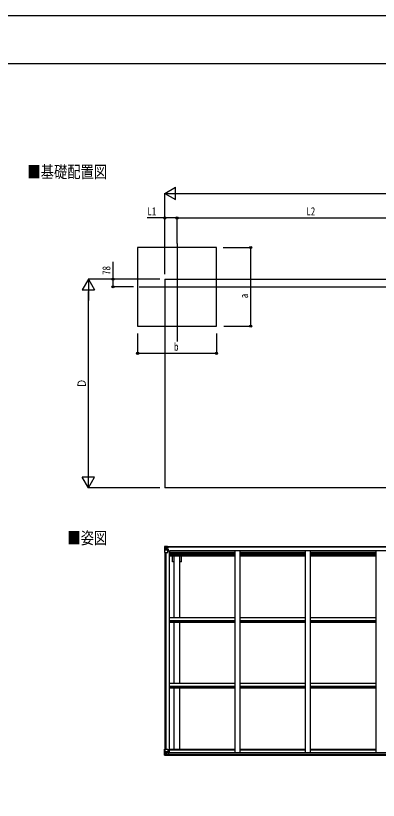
# Model space of a CAD drawing. Units: millimetres, scale not verified. Extents: x -10512 to 10512, y -7425 to 7425.
# Drawn here: x -5654 to -1972, y -547 to 7425 of the extents above; entities that cross this region are included whole.
import ezdxf
from ezdxf.enums import TextEntityAlignment as Align

# ---------------------------------------------------------------- set-up
doc = ezdxf.new("R2010")
doc.units = ezdxf.units.MM
doc.header["$LTSCALE"] = 30
for name, color, linetype in [('0-2_USER1', 3, 'Continuous'), ('0-3_YKK_12', 2, 'Continuous'), ('0-4_YKK_13', 4, 'Continuous'), ('0-5_YKK_A1', 4, 'Continuous'), ('0-6_YKK_D', 6, 'Continuous'), ('0-7_YKK_ZWAK', 7, 'Continuous')]:
    doc.layers.add(name, color=color, linetype=linetype)
doc.styles.add('ＭＳ ゴシック', font='')
doc.styles.get('ＭＳ ゴシック').set_extended_font_data('MS Gothic')

msp = doc.modelspace()

# ---------------------------------------------------------------- linework, layer by layer
at = {"layer": '0-3_YKK_12'}
for p, q in [((-4015.92, 5110), (-4015.92, 4114.83)), ((-4400.88, 4669.91), (-1081.78, 4669.91))]:
    msp.add_line(p, q, dxfattribs=at)
at = {"layer": '0-4_YKK_13'}
for p, q in [((-4141.92, 2031), (-4141.92, 2030.96)), ((-4140.98, 2032), (-4140.98, 2032)), ((-4140.98, 2031.96), (-4140.98, 2031.99)), ((-4132.01, 2032.38), (-4139.93, 2031.91)), ((-4139.07, 2030.94), (-4139.08, 2030.87)), ((-4139.08, 1970.29), (-4139.08, 2030.87)), ((-4138.53, 1997.17), (-4134.39, 2009.26)), ((-4138.53, 1997.17), (-4131.92, 1996.96)), ((-4135.11, 2027.5), (-4137.84, 2031.17)), ((-4134.25, 2023.99), (-4131.92, 2024.05)), ((-4134.25, 2010.52), (-4134.25, 2023.99)), ((-4131.92, 2010.49), (-4134.25, 2010.52)), ((-4119.92, 2033.17), (-4131.92, 2032.39)), ((-4131.92, 2024.05), (-4119.92, 2024.05)), ((-4131.92, 2010.49), (-4119.92, 2010.49)), ((-4131.92, 2010.49), (-4131.92, 2010.49)), ((-4131.92, 1996.96), (-4107.92, 1996.96)), ((-4126.44, 2016.85), (-4126.44, 2015.89)), ((-4120.92, 2024.05), (-4119.92, 2024.05)), ((-4113.42, 2033.69), (-4119.92, 2033.29)), ((-4119.92, 2007.19), (-4119.92, 2033.29)), ((-4119.92, 2032.4), (-4113.42, 2032.8)), ((-4118.42, 2027.58), (-4119.92, 2027.58)), ((-4118.42, 2024.05), (-4119.92, 2024.05)), ((-4118.42, 2010.49), (-4119.92, 2010.49)), ((-4119.09, 2006.93), (-4108.75, 2005.28)), ((-4119.09, 2006.3), (-4119.09, 2006.93)), ((-4108.75, 2004.64), (-4119.09, 2006.3)), ((-4113.42, 2031.88), (-4118.42, 2031.79)), ((-4117.92, 2027.22), (-4118.42, 2027.22)), ((-4114.42, 2022.29), (-4118.42, 2022.29)), ((-4114.42, 2014.09), (-4118.42, 2014.09)), ((-4118.31, 2025.92), (-4114.42, 2025.92)), ((-4117.92, 2028.25), (-4117.92, 2026.29)), ((-4109.92, 2028.25), (-4117.92, 2028.25)), ((-4109.92, 2028.22), (-4117.92, 2028.22)), ((-4107.92, 2026.38), (-4117.92, 2026.29)), ((-4117.92, 2026.13), (-4117.92, 2026.29)), ((-4117.92, 2026.29), (-4117.92, 2026.29)), ((-4114.42, 2006.19), (-4114.42, 2026.15)), ((-4113.42, 2032.8), (-4113.42, 2033.69)), ((-4113.42, 2032.29), (-4113.42, 2032.8)), ((-4113.42, 2032.29), (-4113.42, 2031.88)), ((-4113.42, 2031.88), (-4113.42, 2031.06)), ((-4108.75, 2005.28), (-4108.75, 2004.64)), ((-4108.47, 2005.2), (-4104.42, 2005.17)), ((-4108.42, 2031.49), (-4108.42, 2031.06)), ((-4108.12, 2031.49), (-4108.42, 2031.49)), ((-4108.12, 2031.49), (-4106.43, 2031.06)), ((-4107.92, 2027.99), (-4102.92, 2027.99)), ((-4107.92, 2026.38), (-4107.92, 2027.99)), ((-4107.92, 1971.29), (-4107.92, 2004.39)), ((-4103.42, 1993.29), (-4107.92, 1993.29)), ((-4103.42, 2005.16), (-4104.42, 2005.17)), ((-4104.42, 2003.43), (-4103.42, 2003.44)), ((-4103.42, 1988.94), (-4103.42, 2005.16)), ((-4102.92, 2028.91), (-4102.92, 2027.99)), ((-4102.92, 2027.99), (-4101.92, 2027.99)), ((-4101.92, 2027.99), (-4101.92, 2028.91)), ((-4101.92, 2027.99), (-4101.92, 2026.42)), ((-4101.92, 2026.31), (-4101.92, 2026.42)), ((-4139.08, 1970.29), (-4108.92, 1970.29)), ((-4141.92, -25.69), (-4108.92, -25.69)), ((-4141.92, -86.4), (-4141.92, -25.69)), ((-4139.08, -25.69), (-4139.08, -86.27)), ((-4138.53, -52.57), (-4131.92, -52.36)), ((-4138.53, -52.57), (-4134.39, -64.66)), ((-4131.92, -65.89), (-4134.25, -65.92)), ((-4134.25, -65.92), (-4134.25, -79.39)), ((-4134.25, -79.39), (-4131.92, -79.45)), ((-4131.92, -52.36), (-4107.92, -52.36)), ((-4131.92, -65.89), (-4131.92, -65.89)), ((-4119.92, -65.89), (-4131.92, -65.89)), ((-4131.92, -79.45), (-4119.92, -79.45)), ((-4127.4, -72.25), (-4127.4, -71.29)), ((-4119.92, -61.9), (-4113.42, -61.9)), ((-4119.92, -61.9), (-4119.92, -88.69)), ((-4108.75, -60.05), (-4119.09, -61.7)), ((-4119.09, -61.7), (-4119.09, -61.9)), ((-4116.4, -61.9), (-4108.75, -60.68)), ((-4113.42, -61.9), (-4104.42, -61.94)), ((-4108.75, -60.68), (-4108.75, -60.05)), ((-4107.92, -26.69), (-4107.92, -59.79)), ((-4103.42, -62.85), (-4103.42, -83)), ((-4140.98, -87.36), (-4140.98, -87.4)), ((-4132.01, -87.79), (-4139.93, -87.31)), ((-4139.07, -86.34), (-4139.08, -86.27)), ((-4135.11, -82.9), (-4137.84, -86.57)), ((-4119.92, -88.57), (-4131.92, -87.79)), ((-4113.42, -89.09), (-4113.42, -83.14)), ((-4104.42, -83.71), (-4113.42, -83.77))]:
    msp.add_line(p, q, dxfattribs=at)
for points in [[(-4141.92, 2030.96), (-4141.92, 1970.29), (-4139.08, 1970.29)], [(-4140.98, 2032), (-4131.92, 2032.55), (-4119.92, 2033.29)], [(-4128.36, 2017.81), (-4129.32, 2017.81), (-4129.32, 2018.77), (-4128.36, 2018.77)], [(-4127.4, 2019.73), (-4127.4, 2020.69), (-4126.44, 2020.69), (-4126.44, 2019.73)], [(-4126.44, 2015.89), (-4127.4, 2015.89), (-4127.4, 2016.85)], [(-4125.48, 2018.77), (-4124.52, 2018.77), (-4124.52, 2017.81), (-4125.48, 2017.81)], [(-4113.42, 2032.29), (-4118.42, 2032.29), (-4118.42, 2006.82)], [(-4117.92, 2027.22), (-4109.92, 2027.22), (-4109.92, 2028.91)], [(-4102.92, 2026.26), (-4117.92, 2026.13), (-4117.92, 2026.13)], [(-4107.92, 2026.38), (-4107.92, 2026.37), (-4101.92, 2026.42)], [(-4104.42, 2005.17), (-4104.42, 2003.43), (-4107.92, 2003.41)], [(-4128.36, -74.17), (-4129.32, -74.17), (-4129.32, -73.21), (-4128.36, -73.21)], [(-4127.4, -71.29), (-4126.44, -71.29), (-4126.44, -72.25)], [(-4126.44, -75.13), (-4126.44, -76.09), (-4127.4, -76.09), (-4127.4, -75.13)], [(-4125.48, -73.21), (-4124.52, -73.21), (-4124.52, -74.17), (-4125.48, -74.17)], [(-4140.98, -87.4), (-4131.92, -87.96), (-4113.42, -89.09)], [(-4103.42, -83), (-4103.43, -83.11), (-4113.42, -83.14)]]:
    msp.add_lwpolyline(points, dxfattribs=at)
for centre in [(-4126.92, 2018.29), (-4126.92, -73.69)]:
    msp.add_circle(centre, 5.3, dxfattribs=at)
for centre, radius, start, end in [((-4140.92, 2031), 0.999, 93.4424, 179.95083), ((-4140.92, 2031), 1, 93.50017, 180.00079), ((-4140.92, 2030.96), 0.999, 93.4424, 179.95083), ((-4139.77, 2044.61), 12.7, 269.24466, 275.10311), ((-4137.79, 2031), 1.28, 131.17831, 182.45895), ((-4128.36, 2019.73), 0.96, 270, 0), ((-4128.36, 2016.85), 0.96, 0, 90), ((-4125.48, 2019.73), 0.96, 180, 270), ((-4125.48, 2016.85), 0.96, 90, 180), ((-4118.98, 2007.86), 0.937, 182.32209, 263.26766), ((-4118.98, 2007.23), 0.937, 182.32209, 263.26766), ((-4117.92, 2028.75), 0.5, 179.99802, 269.99691), ((-4117.92, 2028.72), 0.5, 180.00109, 270.00109), ((-4117.92, 2025.79), 0.5, 90.52895, 180.04464), ((-4117.91, 2025.62), 0.513, 91.88028, 181.04707), ((-4108.86, 2004.35), 0.937, 2.32209, 83.26766), ((-4108.86, 2003.71), 0.937, 2.32209, 83.26766), ((-4102.78, 2033.95), 7.69, 268.96999, 276.43426), ((-4108.92, 1971.29), 1, 270, 0), ((-4128.36, -72.25), 0.96, 270, 0), ((-4128.36, -75.13), 0.96, 0, 90), ((-4125.48, -72.25), 0.96, 180, 270), ((-4125.48, -75.13), 0.96, 90, 180), ((-4118.98, -62.63), 0.937, 96.73234, 129.06602), ((-4108.92, -26.69), 1, 0, 90), ((-4108.86, -59.12), 0.937, 276.73234, 357.67791), ((-4108.86, -59.75), 0.937, 276.73234, 357.67791), ((-4140.92, -86.36), 0.999, 180.04917, 266.5576), ((-4140.92, -86.4), 0.999, 180.04917, 266.5576), ((-4140.92, -86.4), 1, 179.99921, 266.49983), ((-4139.77, -100.01), 12.7, 84.89689, 90.75534), ((-4137.79, -86.4), 1.28, 177.54105, 228.82169)]:
    msp.add_arc(centre, radius, start, end, dxfattribs=at)
for centre, major_axis, ratio, start_param, end_param in [((-3939.98, 2044.31), (201, 12.36), 0.060933, 3.1373463, 3.1378449), ((-4138.98, 2032.08), (2, 0.12), 0.060933, 3.1378449, 4.2119296), ((-4137.81, 1999.52), (0.85, 2.32), 0.403757, 2.3087461, 3.2744049), ((-4138.79, 2028.98), (-0.02, 3), 0.466854, 5.5234897, 6.1575023), ((-4137.12, 2023.91), (0.03, 5), 0.573921, 4.7320603, 5.5159136), ((-4135.66, 2010.54), (0, 3), 0.468246, 4.2703918, 4.7058971), ((-4213.67, 2024.05), (81.75, 0), 0.061163, 0, 0.0007725), ((-4137.81, -54.92), (0.85, -2.32), 0.403757, 3.0087805, 3.9744392), ((-4137.12, -79.31), (0.03, -5), 0.573921, 0.7672717, 1.551125), ((-4135.66, -65.94), (0, -3), 0.468246, 1.5772882, 2.0127935), ((-4213.67, -79.45), (81.75, 0), 0.061163, 6.2824128, 6.2831853), ((-4104.42, -62.84), (1, -0.021), 0.906239, 0.0187047, 1.589501), ((-4138.98, -87.48), (2, -0.12), 0.060933, 2.0712557, 3.1453404), ((-3939.98, -99.71), (201, -12.36), 0.060933, 3.1453404, 3.145839), ((-4138.79, -84.38), (-0.02, -3), 0.466854, 0.125683, 0.7596956), ((-4104.42, -83.01), (1, 0.012), 0.707053, 4.7036637, 6.124411)]:
    msp.add_ellipse(centre, major_axis=major_axis, ratio=ratio, start_param=start_param, end_param=end_param, dxfattribs=at)
at = {"layer": '0-5_YKK_A1'}
for p, q in [((-4139.92, 4747.71), (1628.08, 4747.71)), ((-4139.92, 4747.71), (-4139.92, 2629.33)), ((1628.08, 2629.33), (-4139.92, 2629.33)), ((-4118.42, 2031.06), (-1262.42, 2031.06)), ((-4118.42, 2028.91), (-1262.42, 2028.91)), ((-4139.92, 1970.29), (-4139.92, -25.69)), ((-4130.22, 1970.29), (-4130.22, -25.69)), ((-4107.92, 1988.94), (-4094.92, 1988.94)), ((-4094.92, 1988.94), (-4094.92, -61.71)), ((-4094.92, 1975.26), (-3428.92, 1975.26)), ((-4094.92, 1966.86), (-3428.92, 1966.86)), ((-4094.92, 1958.66), (-3428.92, 1958.66)), ((-4094.92, 1954.74), (-3428.92, 1954.74)), ((-4094.92, 1949.66), (-3428.92, 1949.66)), ((-4094.92, 1936.65), (-3428.92, 1936.65)), ((-4087.42, 1975.26), (-4087.42, 1990.77)), ((-4087.42, 1990.77), (-1288.42, 1990.77)), ((-4061.12, 1875.06), (-4061.12, 1936.65)), ((-4043.42, 1310), (-4043.42, 1936.65)), ((-3988.42, 1310), (-3988.42, 1936.65)), ((-3970.72, 1875.06), (-3970.72, 1936.65)), ((-3428.92, 1990.76), (-3428.92, -61.71)), ((-3378.92, 1990.76), (-3378.92, -61.71)), ((-3378.92, 1975.26), (-2712.92, 1975.26)), ((-3378.92, 1966.86), (-2712.92, 1966.86)), ((-3378.92, 1958.66), (-2712.92, 1958.66)), ((-3378.92, 1954.74), (-2712.92, 1954.74)), ((-3378.92, 1949.66), (-2712.92, 1949.66)), ((-3378.92, 1936.65), (-2712.92, 1936.65)), ((-2712.92, 1990.76), (-2712.92, -61.71)), ((-2662.92, 1990.76), (-2662.92, -61.71)), ((-2662.92, 1975.26), (-1996.92, 1975.26)), ((-2662.92, 1966.86), (-1996.92, 1966.86)), ((-2662.92, 1958.66), (-1996.92, 1958.66)), ((-2662.92, 1954.74), (-1996.92, 1954.74)), ((-2662.92, 1949.66), (-1996.92, 1949.66)), ((-2662.92, 1936.65), (-1996.92, 1936.65)), ((-1996.92, 1990.76), (-1996.92, -61.71)), ((-4043.42, 1875.06), (-4061.12, 1875.06)), ((-3970.72, 1875.06), (-3988.42, 1875.06)), ((-4094.89, 1310), (-3428.92, 1310)), ((-4094.89, 1280.26), (-3428.92, 1280.26)), ((-4094.89, 1275.71), (-3428.92, 1275.71)), ((-3378.89, 1310), (-2712.92, 1310)), ((-3378.89, 1280.26), (-2712.92, 1280.26)), ((-3378.89, 1275.71), (-2712.92, 1275.71)), ((-2662.89, 1310), (-1996.92, 1310)), ((-2662.89, 1280.26), (-1996.92, 1280.26)), ((-2662.89, 1275.71), (-1996.92, 1275.71)), ((-4094.89, 1262.7), (-3428.92, 1262.7)), ((-4043.42, 643), (-4043.42, 1262.7)), ((-3988.42, 643), (-3988.42, 1262.7)), ((-3378.89, 1262.7), (-2712.92, 1262.7)), ((-2662.89, 1262.7), (-1996.92, 1262.7)), ((-4094.89, 643), (-3428.92, 643)), ((-3378.89, 643), (-2712.92, 643)), ((-2662.89, 643), (-1996.92, 643)), ((-4094.89, 613.27), (-3428.92, 613.27)), ((-4094.89, 608.72), (-3428.92, 608.72)), ((-4094.89, 595.71), (-3428.92, 595.71)), ((-4043.42, -25.54), (-4043.42, 595.71)), ((-3988.42, -25.54), (-3988.42, 595.71)), ((-3378.89, 613.27), (-2712.92, 613.27)), ((-3378.89, 608.72), (-2712.92, 608.72)), ((-3378.89, 595.71), (-2712.92, 595.71)), ((-2662.89, 613.27), (-1996.92, 613.27)), ((-2662.89, 608.72), (-1996.92, 608.72)), ((-2662.89, 595.71), (-1996.92, 595.71)), ((-4115.18, -61.71), (-1272.42, -61.71)), ((-4103.42, -63.97), (-1272.42, -63.97)), ((-4103.42, -79.59), (-1272.42, -79.59)), ((-4094.92, -25.54), (-3428.92, -25.54)), ((-4094.92, -33.89), (-3428.92, -33.89)), ((-3378.92, -25.54), (-2712.92, -25.54)), ((-3378.92, -33.89), (-2712.92, -33.89)), ((-2662.92, -25.54), (-1996.92, -25.54)), ((-2662.92, -33.89), (-1996.92, -33.89)), ((-4113.42, -87.49), (-1262.42, -87.49))]:
    msp.add_line(p, q, dxfattribs=at)
msp.add_lwpolyline([(-4415.92, 4269.91), (-3615.92, 4269.91), (-3615.92, 5069.91), (-4415.92, 5069.91)], close=True, dxfattribs=at)
at = {"layer": '0-6_YKK_D'}
for p, q in [((-4139.92, 5619.91), (-4031.67, 5682.41)), ((-4031.67, 5557.41), (-4031.67, 5682.41)), ((-4139.92, 4797.71), (-4139.92, 5620.91)), ((-4139.92, 5619.91), (-4031.67, 5557.41)), ((-4139.92, 5619.91), (-3923.41, 5619.91)), ((-4014.92, 5619.91), (1503.08, 5619.91)), ((-4139.92, 4797.71), (-4139.92, 5370.91)), ((-4015.92, 5111), (-4015.92, 5370.91)), ((-4015.92, 5111), (-4015.92, 5370.91)), ((-4015.92, 5369.91), (-1255.92, 5369.91)), ((-3548.76, 5069.91), (-3266.81, 5069.91)), ((-3267.81, 4269.91), (-3267.81, 5069.91)), ((-4915.92, 4747.71), (-4978.42, 4639.46)), ((-4189.92, 4747.71), (-4916.92, 4747.71)), ((-4915.92, 4747.71), (-4853.42, 4639.46)), ((-4915.92, 4747.71), (-4915.92, 4531.21)), ((-4189.92, 4747.71), (-4666.92, 4747.71)), ((-4978.42, 4639.46), (-4853.42, 4639.46)), ((-4458.36, 4669.91), (-4666.92, 4669.91)), ((-4915.92, 2754.33), (-4915.92, 4622.71)), ((-3540.92, 4269.91), (-3266.81, 4269.91)), ((-4415.92, 4195.72), (-4415.92, 3993.91)), ((-3615.92, 4195.9), (-3615.92, 3993.91)), ((-4415.92, 3994.91), (-3615.92, 3994.91)), ((-4915.92, 2629.33), (-4915.92, 2845.84)), ((-4915.92, 2629.33), (-4978.42, 2737.59)), ((-4853.42, 2737.59), (-4978.42, 2737.59)), ((-4915.92, 2629.33), (-4853.42, 2737.59)), ((-4189.92, 2629.33), (-4916.92, 2629.33))]:
    msp.add_line(p, q, dxfattribs=at)
for points in [[(-4015.92, 5369.91), (-4139.92, 5369.91), (-4317.75, 5369.91)], [(-4665.92, 4669.91), (-4665.92, 4747.71), (-4665.92, 4925.55)]]:
    msp.add_lwpolyline(points, dxfattribs=at)
for centre in [(-4139.92, 5369.91), (-4015.92, 5369.91), (-4015.92, 5369.91), (-3267.81, 5069.91), (-4665.92, 4747.71), (-4665.92, 4669.91), (-3267.81, 4269.91), (-4415.92, 3994.91), (-3615.92, 3994.91)]:
    msp.add_circle(centre, 10.62, dxfattribs=at)
at = {"layer": '0-7_YKK_ZWAK'}
msp.add_line((9737.55, 6937.5), (-9762.45, 6937.5), dxfattribs=at)
msp.add_lwpolyline([(-10512.5, -7425), (10512.5, -7425), (10512.5, 7425), (-10512.5, 7425)], close=True, dxfattribs=at)

# ---------------------------------------------------------------- texts
at = {"layer": '0-2_USER1', "style": 'ＭＳ ゴシック', "width": 0.8}
for s, p in [('■基礎配置図', (-5535.36, 5739.88)), ('■姿図', (-5129.14, 2019.95))]:
    msp.add_text(s, height=123.7, dxfattribs=at).set_placement(p, align=Align.BOTTOM_LEFT)
at = {"layer": '0-6_YKK_D', "style": 'ＭＳ ゴシック', "width": 0.8}
for s, p in [('L1', (-4316.09, 5371.58)), ('L2', (-2701.92, 5371.58)), ('b', (-4045.92, 3996.25))]:
    msp.add_text(s, height=82.48, dxfattribs=at).set_placement(p, align=Align.BOTTOM_LEFT)
for s, p in [('78', (-4667.59, 4791.88)), ('a', (-3269.48, 4554.39)), ('Ｄ', (-4916.92, 3643.52))]:
    msp.add_text(s, height=82.48, rotation=90, dxfattribs=at).set_placement(p, align=Align.BOTTOM_LEFT)

doc.saveas('drawing.dxf')
